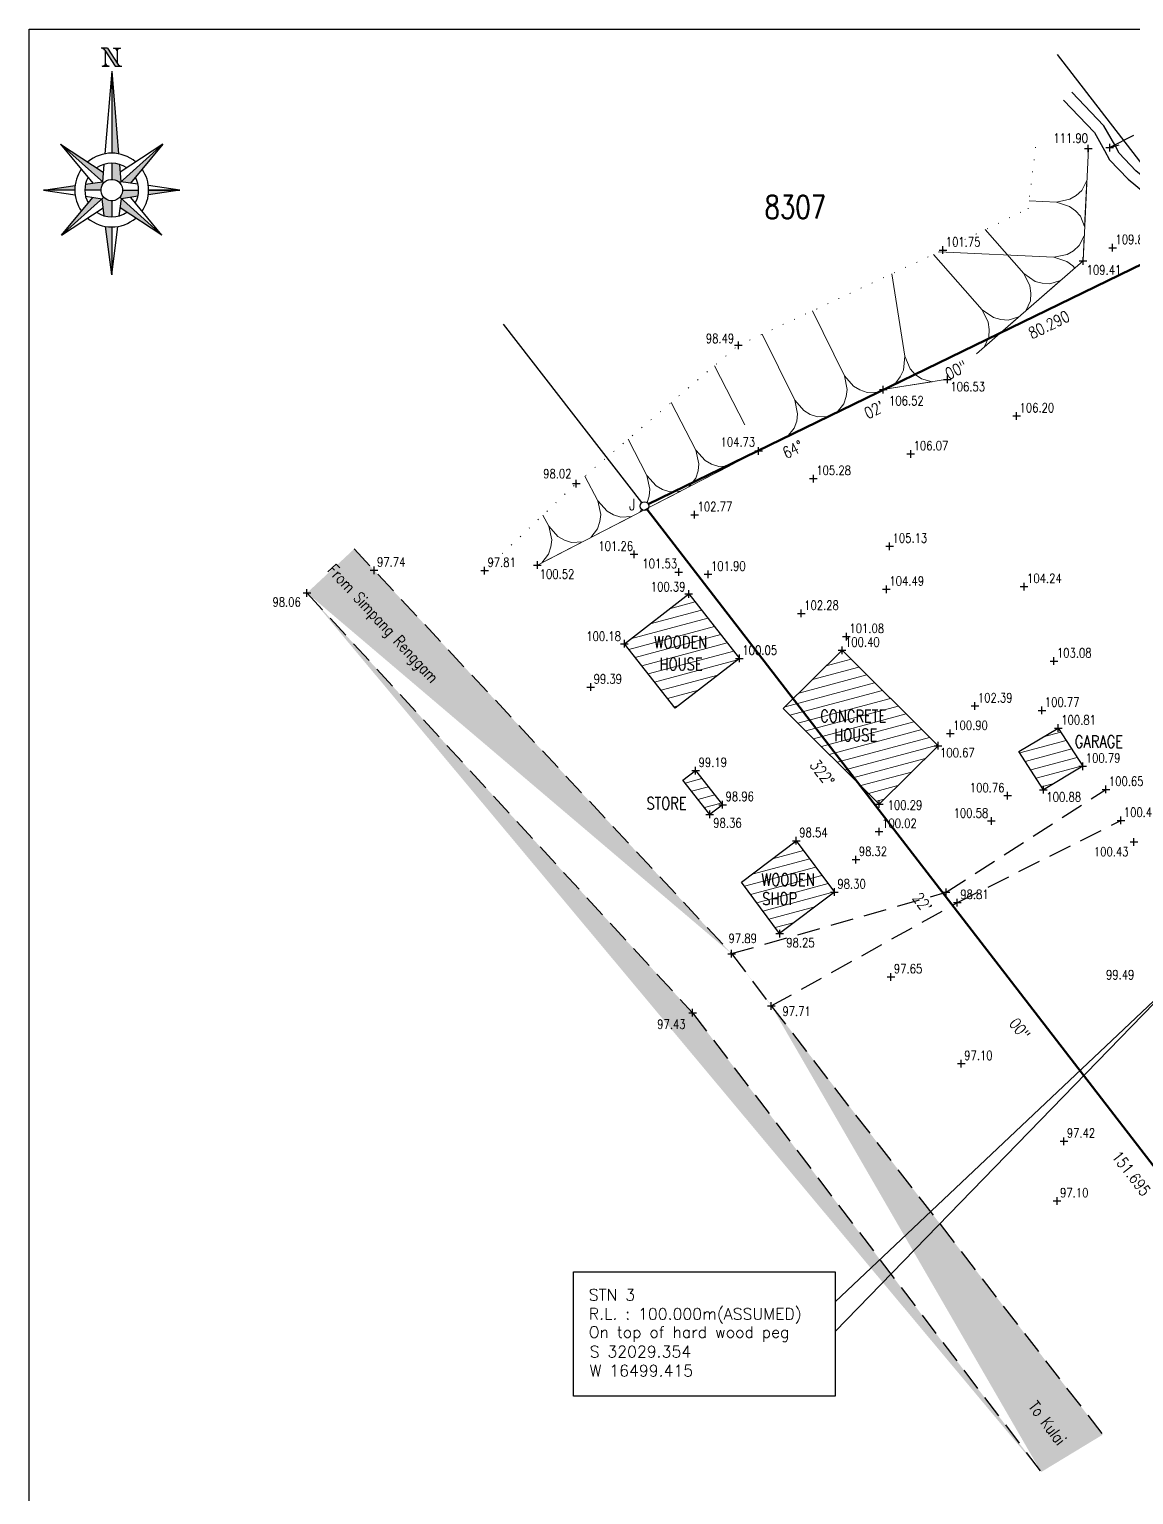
# Model space of a CAD drawing. Header units: metres. Extents: x -16650 to -16226, y -32196 to -31906.
# Drawn here: x -16650.1 to -16506.1, y -32097.6 to -31906.4 of the extents above; entities that cross this region are included whole.
import ezdxf
from ezdxf.enums import TextEntityAlignment as Align

# ---------------------------------------------------------------- set-up
doc = ezdxf.new("R2010")
doc.units = ezdxf.units.M
doc.header["$LTSCALE"] = 6
doc.header["$MEASUREMENT"] = 0
doc.header["$PDMODE"] = 2
doc.header["$PDSIZE"] = 0.5
doc.linetypes.add('DASHED', pattern=[0.75, 0.5, -0.25])
doc.linetypes.add('DOT', pattern=[0.25, 0, -0.25])
doc.layers.add('160119_HEIGHT', color=7, linetype='Continuous', lineweight=13)
doc.layers.add('Detail_slope', color=8, linetype='Continuous', lineweight=13)
for name, color, linetype in [('160119_PTS', 7, 'Continuous'), ('BED', 3, 'Continuous'), ('BO', 8, 'Continuous'), ('DETAIL UMUM', 7, 'Continuous'), ('Frame', 7, 'Continuous'), ('IL', 150, 'Continuous'), ('LOT_NO_Johor', 7, 'Continuous'), ('NORTH', 7, 'Continuous'), ('ROAD', 30, 'Continuous')]:
    doc.layers.add(name, color=color, linetype=linetype)
doc.styles.add('ROMANS', font='romans', dxfattribs={"width": 0.785})
doc.styles.get("Standard").update_dxf_attribs({"font": 'simplex.shx', "width": 0.8})
pattern_1 = [(15.00000000000027, (-1370.566084421425, 953.2594519166305), (-0.3235238063781556, 1.207407282861334), [])]

msp = doc.modelspace()

# ---------------------------------------------------------------- hatches: boundary and pattern name
h = msp.add_hatch()
h.set_pattern_fill('DOTS', color=50, scale=7.5, style=0)
h.set_pattern_definition([(0, (0, 0), (0.234375, 0.46875), [0, -0.46875])])
edge = h.paths.add_edge_path()
edge.add_line((-16613.88711595372, -31979.94441772714), (-16607.7259715554, -31974.20397267926))
edge.add_line((-16607.7259715554, -31974.20397267926), (-16558.52245162148, -32027.01718840133))
edge.add_line((-16613.88500669053, -31979.94204796784), (-16563.59331762663, -32034.73636553179))
edge.add_line((-16563.59331762663, -32034.73636553179), (-16518.14418212708, -32094.65686000573))
edge.add_line((-16553.33550810951, -32033.83775806975), (-16510.1152766279, -32089.78431169584))
edge.add_line((-16558.52245162148, -32027.01718840133), (-16553.33550810951, -32033.83775806975))
edge.add_line((-16510.1152766279, -32089.78431169584), (-16518.14418212708, -32094.65686000573))
at = {"layer": 'BO', "lineweight": 13}
h = msp.add_hatch(dxfattribs=at)
h.set_pattern_fill('ANSI31', color=256, scale=10, angle=330.0000000000002, style=0)
h.set_pattern_definition(pattern_1)
h.paths.add_polyline_path([(-16572.48412181522, -31986.57508225003), (-16564.10001434213, -31980.0701816108), (-16557.48613454622, -31988.48873843809), (-16565.87024201931, -31994.99363907731)])
h.paths.add_polyline_path([(-16569.04781083283, -31987.57552999061), (-16560.99752511855, -31987.57552999061), (-16560.99752511855, -31985.17552999061), (-16569.04781083283, -31985.17552999061)], flags=24)
h.paths.add_polyline_path([(-16568.30053264841, -31990.4369562849), (-16561.61710407698, -31990.4369562849), (-16561.61710407698, -31988.03695628489), (-16568.30053264841, -31988.03695628489)], flags=24)
h = msp.add_hatch(dxfattribs=at)
h.set_pattern_fill('ANSI31', color=256, scale=10, angle=330.0000000000002, style=0)
h.set_pattern_definition(pattern_1)
h.paths.add_polyline_path([(-16551.77911584485, -31995.03465112892), (-16544.10755312646, -31987.4352143876), (-16531.58631536023, -31999.89109264214), (-16539.25787807863, -32007.49052938346)])
h.paths.add_polyline_path([(-16547.36378788026, -31997.19975050812), (-16537.23350216597, -31997.19975050812), (-16537.23350216597, -31994.79975050811), (-16547.36378788026, -31994.79975050811)], flags=24)
h.paths.add_polyline_path([(-16545.53058659658, -31999.68002058339), (-16538.84715802515, -31999.68002058339), (-16538.84715802515, -31997.28002058339), (-16545.53058659658, -31997.28002058339)], flags=24)
h = msp.add_hatch(dxfattribs=at)
h.set_pattern_fill('ANSI31', color=256, scale=10, angle=330.0000000000002, style=0)
h.set_pattern_definition(pattern_1)
h.paths.add_polyline_path([(-16521.03693430241, -32000.6490813472), (-16515.90108840171, -31997.58844050745), (-16512.70653116748, -32002.56223198759), (-16517.84237706818, -32005.62287282736)])
h = msp.add_hatch(dxfattribs=at)
h.set_pattern_fill('ANSI31', color=256, scale=10, angle=330.0000000000002, style=0)
h.set_pattern_definition(pattern_1)
h.paths.add_polyline_path([(-16564.88009549076, -32004.37854533432), (-16563.19960850913, -32003.12253538508), (-16559.6874591687, -32007.58151491567), (-16561.36794615033, -32008.83752486492)])
h = msp.add_hatch(dxfattribs=at)
h.set_pattern_fill('ANSI31', color=256, scale=10, angle=330.0000000000002, style=0)
h.set_pattern_definition(pattern_1)
h.paths.add_polyline_path([(-16557.21912260116, -32017.69722367659), (-16550.07405904313, -32012.28097795091), (-16545.09793798305, -32018.98986922915), (-16552.24300154106, -32024.40611495483)])
at = {"layer": 'Frame'}
h = msp.add_hatch(color=256, dxfattribs=at)
edge = h.paths.add_edge_path()
edge.add_line((-16638.04681936762, -31911.2071205137), (-16638.90208663438, -31911.20712051369))
edge.add_line((-16638.90208663437, -31911.20712051369), (-16640.23437643797, -31909.10755158397))
edge.add_ellipse((-16640.74837385326, -31909.53395023755), major_axis=(-0.4907778877837707, 0.4529307008831179), ratio=0.9999999997448398, start_angle=262.3816008363739, end_angle=312.7033984581711)
edge.add_line((-16640.74837385344, -31908.86611106912), (-16639.89310658667, -31908.86611106913))
edge.add_line((-16639.89310658667, -31908.86611106913), (-16638.56081678307, -31910.96567999885))
edge.add_ellipse((-16638.04681936778, -31910.53928134528), major_axis=(-0.4907778877831053, 0.4529307008825037), ratio=0.9999999997442465, start_angle=82.38160083683964, end_angle=132.7033984569903)
h = msp.add_hatch(color=256, dxfattribs=at)
edge = h.paths.add_edge_path()
edge.add_ellipse((-16639.11941526765, -31909.36699044545), major_axis=(-0.3680834158326374, 0.3396980256575479), ratio=0.9999999997562397, start_angle=244.7520382878285, end_angle=312.70339845836946, ccw=False)
edge.add_ellipse((-16638.19091963307, -31909.36699044545), major_axis=(-0.3680834158349766, 0.3396980256597066), ratio=0.9999999997517391, start_angle=-47.29660154197819, end_angle=20.65475862669632, ccw=False)
edge.add_line((-16638.1909196332, -31908.86611106914), (-16639.11941526778, -31908.86611106914))
h = msp.add_hatch(color=256, dxfattribs=at)
edge = h.paths.add_edge_path()
edge.add_ellipse((-16639.68461873299, -31910.70624113736), major_axis=(-0.3680834158369978, 0.3396980256615718), ratio=0.9999999997405101, start_angle=64.7520382890761, end_angle=132.7033984579203, ccw=False)
edge.add_ellipse((-16640.61311436756, -31910.70624113735), major_axis=(-0.3680834158352399, 0.3396980256599496), ratio=0.9999999997406663, start_angle=132.7033984577056, end_angle=200.654758625835, ccw=False)
edge.add_line((-16640.61311436744, -31911.20712051367), (-16639.68461873287, -31911.20712051367))
h = msp.add_hatch(color=256, dxfattribs=at)
edge = h.paths.add_edge_path()
edge.add_line((-16639.35077969695, -31911.87175658499), (-16639.35077969695, -31922.56503703847))
edge.add_ellipse((-16639.35077969695, -31927.37889015145), major_axis=(-3.38461060253883, 3.423096969763519), ratio=0.9999999997488045, start_angle=304.5237209316721, end_angle=315.32390975179203, ccw=False)
edge.add_line((-16638.44873798922, -31922.65030658463), (-16639.35077969695, -31911.87175658499))
h = msp.add_hatch(color=256, dxfattribs=at)
h.paths.add_polyline_path([(-16632.80901650559, -31933.28219422275), (-16638.09719143125, -31928.51013145384), (-16638.24542267853, -31929.68221833593)])
edge = h.paths.add_edge_path()
edge.add_ellipse((-16639.35077969695, -31927.37889015144), major_axis=(-3.384610602764035, 3.423096969991285), ratio=0.9999999997301648, start_angle=125.8030630500167, end_angle=135.3239097512356, ccw=False)
edge.add_line((-16640.14702204448, -31932.12643477106), (-16639.35077969696, -31938.42244339119))
edge.add_line((-16639.35077969696, -31938.42244339119), (-16639.35077969695, -31932.19274326442))
edge = h.paths.add_edge_path()
edge.add_ellipse((-16639.34837447958, -31927.37889015144), major_axis=(-0.9876476348218945, 0.9988781644236873), ratio=0.999999999752406, start_angle=87.3213604815088, end_angle=135.2258047784674, ccw=False)
edge.add_line((-16640.39231801136, -31928.31877702729), (-16640.60436796265, -31928.51013145323))
edge.add_line((-16640.60436796265, -31928.51013145323), (-16640.32111045572, -31930.74989138432))
edge.add_ellipse((-16639.35077969696, -31927.37889015145), major_axis=(-2.466380383215005, 2.494425565450439), ratio=0.9999999997499087, start_angle=119.2656331562244, end_angle=135.3239097518888)
edge.add_line((-16639.35077969696, -31930.88676573294), (-16639.35077969695, -31928.78359640283))
h.paths.add_polyline_path([(-16645.89254288832, -31933.28219421945), (-16640.60436796265, -31928.51013145323), (-16641.8258840204, -31928.32891030652)])
edge = h.paths.add_edge_path()
edge.add_line((-16648.22946825123, -31927.37889014921), (-16644.16463280915, -31927.37889015023))
edge.add_ellipse((-16639.35077969695, -31927.37889015146), major_axis=(-3.384610602625203, 3.423096969850875), ratio=0.9999999997507543, start_angle=38.38378743511589, end_angle=45.32390975159558, ccw=False)
edge.add_line((-16644.12936156645, -31926.79722263146), (-16648.22946825123, -31927.37889014921))
edge = h.paths.add_edge_path()
edge.add_ellipse((-16639.34837447959, -31927.37889015144), major_axis=(-0.9876476348255537, 0.9988781644273887), ratio=0.9999999997477702, start_angle=3.3399061653390163, end_angle=45.32390975182142, ccw=False)
edge.add_line((-16640.39253857116, -31926.43924831129), (-16640.55746325377, -31926.29049015229))
edge.add_line((-16640.55746325378, -31926.29049015229), (-16642.77215223084, -31926.6046801817))
edge.add_ellipse((-16639.35077969695, -31927.37889015144), major_axis=(-2.466380383238173, 2.494425565473875), ratio=0.9999999997480962, start_angle=32.57339353052888, end_angle=45.32390975188164)
edge.add_line((-16642.85865527789, -31927.37889015056), (-16640.75308278992, -31927.37889015109))
h.paths.add_polyline_path([(-16646.01245951297, -31921.37021267745), (-16640.55746325378, -31926.29049015229), (-16640.4538293735, -31925.05216275502)])
msp.add_hatch(color=256, dxfattribs=at).paths.add_polyline_path([(-16632.68909988094, -31921.37021268082), (-16638.14409614014, -31926.2904901529), (-16636.88090967932, -31926.46969391324)])
h = msp.add_hatch(color=256, dxfattribs=at)
edge = h.paths.add_edge_path()
edge.add_ellipse((-16639.35077969695, -31927.37889015144), major_axis=(-2.466380383230621, 2.494425565466234), ratio=0.9999999997457265, start_angle=-61.52586499716295, end_angle=-44.67609024826304)
edge.add_line((-16639.35077969695, -31923.87101456994), (-16639.35077969695, -31925.97418390006))
edge.add_ellipse((-16639.34837447959, -31927.37889015144), major_axis=(-0.9876476348249639, 0.9988781644267907), ratio=0.9999999997467414, start_angle=267.4393298461471, end_angle=315.4220147252174, ccw=False)
edge.add_line((-16638.30636834291, -31926.43685583782), (-16638.14409614014, -31926.2904901529))
edge.add_line((-16638.14409614014, -31926.2904901529), (-16638.3339751539, -31924.02161452761))
h = msp.add_hatch(color=256, dxfattribs=at)
edge = h.paths.add_edge_path()
edge.add_ellipse((-16639.35077969695, -31927.37889015144), major_axis=(-3.38461060256895, 3.423096969793983), ratio=0.9999999997463278, start_angle=218.0585541957388, end_angle=225.3239097518146, ccw=False)
edge.add_line((-16634.57557656804, -31927.98767325319), (-16630.47209114268, -31927.37889015368))
edge.add_line((-16630.47209114268, -31927.37889015368), (-16634.53692658475, -31927.37889015266))
edge = h.paths.add_edge_path()
edge.add_ellipse((-16639.34837447959, -31927.37889015144), major_axis=(-0.9876476348245414, 0.9988781644263635), ratio=0.9999999997451009, start_angle=183.1950082794025, end_angle=225.3239097518978, ccw=False)
edge.add_line((-16638.30659002719, -31928.32116961776), (-16638.09719143126, -31928.51013145384))
edge.add_line((-16638.09719143125, -31928.51013145384), (-16635.93791608971, -31928.18978662528))
edge.add_ellipse((-16639.35077969695, -31927.37889015144), major_axis=(-2.466380383220137, 2.49442556545563), ratio=0.9999999997453166, start_angle=211.9582665092437, end_angle=225.3239097517735)
edge.add_line((-16635.84290411602, -31927.37889015233), (-16637.94366616925, -31927.37889015181))

# ---------------------------------------------------------------- linework, layer by layer
for p, q in [((-16498.03762939969, -31933.00707208681), (-16516.00895254198, -31909.69188495984)), ((-16570.22330366825, -31968.16270243005), (-16588.2488350046, -31944.88939956405))]:
    msp.add_line(p, q)
at = {"color": 10, "lineweight": 50}
for p, q in [((-16569.37315174163, -31968.36112562498), (-16498.19994334263, -31933.69887481532)), ((-16477.25833926657, -32088.74088139675), (-16569.53923048167, -31969.05580506065))]:
    msp.add_line(p, q, dxfattribs=at)
msp.add_lwpolyline([(-16579.11482312818, -32068.52569176094), (-16544.99582312819, -32068.52569176094), (-16544.99582312819, -32084.77819176094), (-16579.11482312818, -32084.77819176094)], close=True)
at = {"layer": '160119_PTS'}
for p in [(-16511.98915830858, -31921.95546622056), (-16509.20480225602, -31921.84212375078), (-16530.95954687342, -31935.21553605774), (-16508.83579680129, -31934.89991153104), (-16512.68073917854, -31936.62694494183), (-16557.61601276874, -31947.63586009497), (-16538.73733433459, -31953.40355224679), (-16530.36109588966, -31952.07614383526), (-16521.34563740342, -31956.85964854442), (-16554.99397454437, -31961.42263549595), (-16535.15436929871, -31961.8084850705), (-16547.84679029847, -31965.03071292128), (-16578.77591472801, -31965.67030957389), (-16563.32803648085, -31969.74800802915), (-16537.9077525189, -31973.86455156258), (-16583.82429888555, -31976.32287822761), (-16571.23738971436, -31974.90855761604), (-16605.13814860956, -31976.98606054202), (-16590.7341362585, -31977.02205794534), (-16565.39662083712, -31977.23136698202), (-16561.58298774255, -31977.51642194662), (-16613.88711595372, -31979.94441772714), (-16564.10001434213, -31980.0701816108), (-16538.31693483391, -31979.45756340204), (-16520.35779137451, -31979.10866719019), (-16549.43038164798, -31982.62625765627), (-16543.52891929614, -31985.64069404784), (-16572.48386722733, -31986.5754103728), (-16544.10726489742, -31987.43443193955), (-16557.4858050753, -31988.48847958507), (-16516.47276518608, -31988.83702134337), (-16576.88757328066, -31992.23637555481), (-16526.77824285347, -31994.69662216288), (-16518.04810893558, -31995.26914301486), (-16515.90040282876, -31997.58655413879), (-16529.99622830386, -31998.28770493321), (-16531.58553965666, -31999.88982014246), (-16563.19870631278, -32003.12250012835), (-16512.70565093833, -32002.56022059015), (-16522.50991874443, -32006.38979205257), (-16517.84137705119, -32005.62106242852), (-16509.69513906307, -32005.59204341425), (-16561.36682028857, -32008.83741791829), (-16559.68638246453, -32007.581342201), (-16539.25680495099, -32007.48955711893), (-16524.627348856, -32009.70588395702), (-16507.74589038369, -32009.63752452863), (-16550.07279842404, -32012.28042899422), (-16539.27247822222, -32011.0879836884), (-16506.053148592, -32012.43356610244), (-16542.30795493028, -32014.74485351303), (-16545.09641480273, -32018.9891255175), (-16530.53070462514, -32019.00475139832), (-16529.07203165565, -32020.35626749443), (-16552.24126638036, -32024.40565087448), (-16558.52271855328, -32027.01739140729), (-16537.72893179752, -32030.04962527758), (-16553.33550810952, -32033.83775806975), (-16563.59328245009, -32034.73676698968), (-16528.56351728128, -32041.36639646375), (-16515.17761159297, -32051.48926750249), (-16516.05787298341, -32059.28318766597)]:
    msp.add_point(p, dxfattribs=at)
at = {"layer": 'BO', "color": 0}
for points in [[(-16572.48412181522, -31986.57508225003), (-16564.10001434213, -31980.0701816108), (-16557.48613454622, -31988.48873843809), (-16565.87024201931, -31994.99363907731)], [(-16551.77911584485, -31995.03465112892), (-16544.10755312646, -31987.4352143876), (-16531.58631536023, -31999.89109264214), (-16539.25787807863, -32007.49052938346)], [(-16521.03693430241, -32000.6490813472), (-16515.90108840171, -31997.58844050745), (-16512.70653116748, -32002.56223198759), (-16517.84237706818, -32005.62287282736)], [(-16564.88009549076, -32004.37854533432), (-16563.19960850913, -32003.12253538508), (-16559.6874591687, -32007.58151491567), (-16561.36794615033, -32008.83752486492)], [(-16557.21912260116, -32017.69722367659), (-16550.07405904313, -32012.28097795091), (-16545.09793798305, -32018.98986922915), (-16552.24300154106, -32024.40611495483)]]:
    msp.add_lwpolyline(points, close=True, dxfattribs=at)
at = {"layer": 'Detail_slope'}
for p, q in [((-16516.15544987802, -31928.96366214195), (-16519.72479159607, -31928.7952713099)), ((-16520.40624407964, -31938.28418980668), (-16525.43212457634, -31932.53202235569)), ((-16525.82818903446, -31943.02154274972), (-16532.16151137125, -31935.7729958282)), ((-16516.494746902, -31936.15566308252), (-16531.46678383978, -31935.44932730497)), ((-16535.93000218808, -31949.07253748365), (-16537.63320707487, -31938.32221921098)), ((-16543.79664930107, -31951.62019291156), (-16547.97838275036, -31943.14196160155)), ((-16550.25391173414, -31954.80512020594), (-16554.5064480934, -31946.18333994535)), ((-16556.77517201883, -31958.02289643793), (-16560.75985609608, -31950.31223291114)), ((-16563.17155393215, -31961.32839162306), (-16566.38643671295, -31955.10735153047)), ((-16569.56793584548, -31964.63388680818), (-16572.01301732982, -31959.90247014982)), ((-16575.96431775879, -31967.93938199332), (-16577.63959794669, -31964.69758876916)), ((-16582.36069967212, -31971.24487717845), (-16583.11513932147, -31969.78497968729))]:
    msp.add_line(p, q, dxfattribs=at)
at = {"layer": 'Detail_slope', "linetype": 'DOT'}
msp.add_lwpolyline([(-16590.73294608865, -31977.01587498967), (-16578.77428029538, -31965.66459463431), (-16557.61367254037, -31947.6309733016), (-16530.95672057281, -31935.21169252459), (-16519.85115988935, -31929.82501091178), (-16518.72239932381, -31920.6270592326)], dxfattribs=at)
at = {"layer": 'Detail_slope'}
for points in [[(-16526.55540193996, -31948.74904166973), (-16512.67796813006, -31936.62381678297), (-16511.98581306484, -31921.95236513925)], [(-16512.67796813625, -31936.62381678838), (-16512.52303335253, -31933.33969996187), (-16513.1798570865, -31934.62098669902), (-16513.91355441849, -31935.28936892175), (-16514.73923516667, -31935.77760489813), (-16516.49474694764, -31936.15566309235), (-16514.78262427675, -31936.69731384315), (-16514.00657545843, -31937.26111463032), (-16513.74135912172, -31937.55294064643)], [(-16583.82308135728, -31976.31696570191), (-16554.99217388928, -31961.4178513104), (-16538.73521985011, -31953.39940430144), (-16530.36163325539, -31952.07275208089)], [(-16570.19874345514, -31969.07010859114), (-16570.47264335779, -31969.41778281945), (-16565.14232509151, -31966.66320350853), (-16566.58032619233, -31966.73577040424), (-16567.52616771929, -31966.43505396556), (-16568.36207821679, -31965.96454710405), (-16569.56793587682, -31964.6338867736), (-16569.18004385893, -31966.38725192623), (-16569.27978798019, -31967.34128243219), (-16569.54052934566, -31968.15804450641)]]:
    msp.add_lwpolyline(points, dxfattribs=at)
for points in [[(-16512.18373632857, -31926.14769902128), (-16512.84056006253, -31927.42898575843), (-16513.57425739452, -31928.09736798117), (-16514.3999381427, -31928.58560395754), (-16516.15544992366, -31928.96366215178), (-16514.44332725277, -31929.50531290257), (-16513.66727843444, -31930.06911368974), (-16512.99976428326, -31930.8036008554), (-16512.46648385982, -31932.14103313791)], [(-16515.6240651564, -31939.1979302305), (-16517.00313156547, -31939.61180093457), (-16517.99342023339, -31939.54565772024), (-16518.91750545569, -31939.28838438605), (-16520.40624411833, -31938.28418978058), (-16519.6108606602, -31939.89419435527), (-16519.47989065441, -31940.84444166709), (-16519.54720483274, -31941.83465141253), (-16520.14235262618, -31943.14572434119)], [(-16521.04601011123, -31943.93528317352), (-16522.4250765203, -31944.3491538776), (-16523.41536518822, -31944.28301066327), (-16524.33945041052, -31944.02573732908), (-16525.82818907316, -31943.02154272361), (-16525.03280561503, -31944.6315472983), (-16524.90183560923, -31945.58179461012), (-16524.96914978758, -31946.57200435556), (-16525.56429758101, -31947.88307728422)], [(-16532.36691648341, -31952.39045506507), (-16533.75480229861, -31952.00719786124), (-16534.55812009456, -31951.42433673771), (-16535.20369593803, -31950.71486165226), (-16535.93000220696, -31949.07253744096), (-16536.11308524117, -31950.8589389016), (-16536.5077417262, -31951.73322109567), (-16537.09155235196, -31952.53584908659), (-16538.29300208392, -31953.32934241478)], [(-16539.40988411228, -31953.73217018283), (-16540.84899343224, -31953.77774962459), (-16541.78902755615, -31953.4593435686), (-16542.61596498679, -31952.97323910209), (-16543.79664933176, -31951.6201928764), (-16543.44171599477, -31953.3805257717), (-16543.55933870812, -31954.3325173648), (-16543.87885612189, -31955.27217430266), (-16544.79093614483, -31956.38627625135)], [(-16545.86714654535, -31956.9170974772), (-16547.30625586531, -31956.96267691896), (-16548.24628998923, -31956.64427086297), (-16549.07322741986, -31956.15816639645), (-16550.25391176483, -31954.80512017076), (-16549.89897842784, -31956.56545306607), (-16550.0166011412, -31957.51744465917), (-16550.33611855497, -31958.45710159703), (-16551.2481985779, -31959.57120354572)], [(-16558.74594317819, -31963.3577083234), (-16560.18394427901, -31963.43027521911), (-16561.12978580597, -31963.12955878043), (-16561.96569630346, -31962.65905191892), (-16563.1715539635, -31961.32839158847), (-16562.78366194561, -31963.0817567411), (-16562.88340606687, -31964.03578724706), (-16563.18524074321, -31964.98127250169), (-16564.07626144447, -31966.11228763432)], [(-16571.53870700483, -31969.96869869366), (-16572.97670810565, -31970.04126558937), (-16573.92254963261, -31969.74054915069), (-16574.75846013011, -31969.27004228918), (-16575.96431779014, -31967.93938195873), (-16575.57642577225, -31969.69274711135), (-16575.67616989351, -31970.64677761732), (-16575.97800456986, -31971.59226287195), (-16576.86902527111, -31972.72327800458)], [(-16577.93508891816, -31973.27419387879), (-16579.37309001897, -31973.3467607745), (-16580.31893154594, -31973.04604433582), (-16581.15484204343, -31972.57553747431), (-16582.36069970347, -31971.24487714386), (-16581.97280768558, -31972.99824229649), (-16582.07255180683, -31973.95227280245), (-16582.37438648318, -31974.89775805708), (-16583.26540718444, -31976.02877318971)]]:
    msp.add_lwpolyline(points, close=True, dxfattribs=at)
at = {"layer": 'Frame'}
for p, q in [((-16650.09697272677, -31906.40251435333), (-16225.76957119181, -31906.40251435333)), ((-16650.09697272677, -32196.31564583684), (-16650.09697272677, -31906.40251435333)), ((-16639.89310658667, -31908.86611106913), (-16640.74837385344, -31908.86611106912)), ((-16640.23437643799, -31909.10755158394), (-16638.90208663437, -31911.20712051368)), ((-16639.89310658667, -31908.86611106913), (-16638.56081678306, -31910.96567999887)), ((-16639.11941526779, -31908.86611106913), (-16638.19091963321, -31908.86611106915)), ((-16638.65516745041, -31909.17896354924), (-16638.65516744999, -31910.81699183189)), ((-16640.14886655021, -31910.89426803358), (-16640.14886655065, -31909.24230747727)), ((-16640.61311436744, -31911.20712051367), (-16639.68461873286, -31911.20712051368)), ((-16639.35077969696, -31911.87175658498), (-16640.25282140469, -31922.65030658416)), ((-16639.35077969696, -31911.87175658498), (-16638.44873798922, -31922.65030658463)), ((-16639.35077969696, -31911.87175658498), (-16639.35077969695, -31922.56503703847)), ((-16638.90208663437, -31911.20712051368), (-16638.04681936762, -31911.2071205137)), ((-16646.01245951297, -31921.37021267745), (-16640.4538293735, -31925.05216275502)), ((-16646.01245951297, -31921.37021267745), (-16641.82064971459, -31926.469693912)), ((-16640.39253857116, -31926.43924831129), (-16646.01245951297, -31921.37021267745)), ((-16638.30636834291, -31926.43685583782), (-16632.68909988093, -31921.37021268081)), ((-16632.68909988093, -31921.37021268081), (-16638.24773002041, -31925.05216275558)), ((-16632.68909988093, -31921.37021268081), (-16636.88090967932, -31926.46969391324)), ((-16640.36758424002, -31924.02161452708), (-16640.55746325378, -31926.2904901523)), ((-16639.35077969695, -31923.87101456994), (-16639.35077969696, -31925.97418390005)), ((-16638.33397515389, -31924.0216145276), (-16638.14409614014, -31926.2904901529)), ((-16642.77215223083, -31926.6046801817), (-16640.55746325378, -31926.2904901523)), ((-16635.92940716307, -31926.60468018343), (-16638.14409614014, -31926.2904901529)), ((-16648.22946825122, -31927.37889014921), (-16644.12936156645, -31926.79722263146)), ((-16648.22946825122, -31927.37889014921), (-16644.12598282587, -31927.98767325079)), ((-16644.16463280915, -31927.37889015023), (-16648.22946825122, -31927.37889014921)), ((-16640.75308278992, -31927.37889015109), (-16642.85865527789, -31927.37889015056)), ((-16642.7636433042, -31928.18978662354), (-16640.60436796265, -31928.51013145323)), ((-16635.93791608971, -31928.18978662528), (-16638.09719143125, -31928.51013145384)), ((-16637.94366616925, -31927.37889015179), (-16635.84290411602, -31927.37889015233)), ((-16630.47209114269, -31927.37889015368), (-16634.57557656805, -31927.9876732532)), ((-16630.47209114269, -31927.37889015368), (-16634.57219782746, -31926.79722263386)), ((-16634.53692658477, -31927.37889015266), (-16630.47209114269, -31927.37889015368)), ((-16630.46728070794, -31927.37889015368), (-16634.53692658477, -31927.37889015266)), ((-16640.39231801136, -31928.31877702729), (-16645.89254288832, -31933.28219421945)), ((-16645.89254288832, -31933.28219421945), (-16641.8258840204, -31928.32891030652)), ((-16645.89254288832, -31933.28219421945), (-16640.45613671539, -31929.68221833538)), ((-16640.32111045571, -31930.74989138431), (-16640.60436796265, -31928.51013145323)), ((-16639.35077969696, -31928.78359640284), (-16639.35077969696, -31930.88676573294)), ((-16638.38044893821, -31930.7498913848), (-16638.09719143125, -31928.51013145384)), ((-16638.30659002719, -31928.32116961776), (-16632.80901650559, -31933.28219422275)), ((-16632.80901650559, -31933.28219422275), (-16638.24542267853, -31929.68221833593)), ((-16632.80901650559, -31933.28219422275), (-16636.87567537352, -31928.32891030776)), ((-16639.35077969696, -31938.42244339119), (-16640.14702204448, -31932.12643477106)), ((-16639.35077969696, -31938.42244339119), (-16638.55453734943, -31932.12643477146)), ((-16639.35077969696, -31932.19274326442), (-16639.35077969696, -31938.42244339119))]:
    msp.add_line(p, q, dxfattribs=at)
at = {"layer": 'Frame', "linetype": 'Continuous'}
msp.add_circle((-16569.87886676373, -31968.60741522367), 0.5625, dxfattribs=at)
at = {"layer": 'Frame'}
for centre, major_axis, ratio, start_param, end_param in [((-16640.74837385327, -31909.53395023754), (-0.4907778877798742, 0.4529307008795219), 0.9999999997528843, 4.579422831378127, 5.457703885404194), ((-16639.11941526766, -31909.36699044544), (-0.3680834158361815, 0.3396980256608187), 0.9999999997460393, 4.271728919100974, 5.457703885399596), ((-16638.19091963306, -31909.36699044545), (-0.3680834158361302, 0.3396980256607715), 0.999999999763565, -0.8254814217709483, 0.3604935439948835), ((-16640.61311436756, -31910.70624113734), (-0.3680834158377016, 0.3396980256622216), 0.9999999997416115, 2.316111231807903, 3.502086197590345), ((-16639.684618733, -31910.70624113737), (-0.3680834158410421, 0.3396980256653043), 0.9999999997318775, 1.130136265516643, 2.316111231803052), ((-16638.04681936779, -31910.53928134525), (-0.4907778877781546, 0.4529307008779345), 0.999999999752377, 1.437830177783837, 2.316111231813918), ((-16639.35077969695, -31927.37889015145), (-3.384610602552012, 3.423096969776853), 0.9999999997461579, -1.485441834999182, -0.07404790850552811), ((-16639.35077969695, -31927.37889015145), (-2.466380383228254, 2.494425565463842), 0.9999999997464981, -1.376435731677383, -0.1830540118134056), ((-16639.35077969695, -31927.37889015145), (-3.384610602551439, 3.423096969776274), 0.9999999997464513, 0.1883389762466832, 1.398791509411718), ((-16639.35077969695, -31927.37889015145), (-2.466380383228758, 2.494425565464347), 0.9999999997466059, 0.297345079711796, 1.29166470495087), ((-16639.34837447959, -31927.37889015143), (-0.9876476348259793, 0.9988781644278187), 0.9999999997460715, 2.860050414950906, 9.143235722130491), ((-16639.35077969695, -31927.37889015145), (-2.466380383229333, 2.49442556546493), 0.9999999997461598, 3.432030858735442, 4.42635048396695), ((-16639.35077969695, -31927.37889015145), (-3.384610602552025, 3.423096969776863), 0.9999999997463026, 3.324904054276282, 4.535356587426078), ((-16639.35077969695, -31927.37889015145), (-3.384610602550779, 3.423096969775605), 0.9999999997466583, 1.651593233749776, 3.072102329929408), ((-16639.35077969695, -31927.37889015145), (-2.466380383229897, 2.494425565465501), 0.9999999997459647, 1.758720039160776, 2.964975524522582)]:
    msp.add_ellipse(centre, major_axis=major_axis, ratio=ratio, start_param=start_param, end_param=end_param, dxfattribs=at)
at = {"layer": 'IL'}
for points in [[(-16469.72198767681, -31962.07125283734), (-16470.97208335483, -31960.96057302086), (-16476.27038316793, -31956.72768107648), (-16479.54037126982, -31954.68317872085), (-16483.80098036543, -31951.61709939966), (-16484.96056203116, -31950.00634100221), (-16486.68346098079, -31947.54232826163), (-16490.68798327398, -31942.54361756855), (-16494.66791908957, -31938.37298765298), (-16498.22336422198, -31934.66006743609), (-16502.14380562849, -31928.24565540731), (-16503.48288932756, -31926.72500415265), (-16505.77729783596, -31924.8684890654), (-16507.98075939632, -31922.56240554064), (-16508.54557698031, -31921.4842913694), (-16509.9535856987, -31918.97905203565), (-16514.12931553869, -31914.59657176365)], [(-16515.2152824392, -31915.63130645959), (-16511.16916016371, -31919.87776198472), (-16509.86402753173, -31922.19995613216), (-16509.21134162515, -31923.44579185894), (-16506.79547767316, -31925.9741700063), (-16504.52490310272, -31927.81139992038)], [(-16506.09434673626, -31920.27911173813), (-16509.20480225602, -31921.84212375078), (-16507.98555329467, -31921.47486979201)]]:
    msp.add_lwpolyline(points, dxfattribs=at)
at = {"layer": 'NORTH'}
for p, q in [((-16544.99582312819, -32072.43370723131), (-16499.41475376969, -32029.35406954114)), ((-16499.41475376969, -32029.35406954114), (-16544.99582312819, -32076.32180057112))]:
    msp.add_line(p, q, dxfattribs=at)
at = {"layer": 'ROAD', "linetype": 'DASHED', "lineweight": 30}
for p, q in [((-16607.7259715554, -31974.20397267926), (-16558.52245162148, -32027.01718840133)), ((-16613.88500669053, -31979.94204796784), (-16563.59331762663, -32034.73636553179)), ((-16563.59331762663, -32034.73636553179), (-16518.14418212708, -32094.65686000573)), ((-16553.33550810951, -32033.83775806975), (-16510.1152766279, -32089.78431169584))]:
    msp.add_line(p, q, dxfattribs=at)
at = {"layer": 'ROAD', "linetype": 'DASHED', "lineweight": 25}
for p, q in [((-16530.53012412511, -32019.00564391838), (-16509.69403364755, -32005.59375138346)), ((-16529.07150405085, -32020.35721710135), (-16507.74494329713, -32009.63930878224)), ((-16558.52245162148, -32027.01718840133), (-16530.53012412511, -32019.00564391838)), ((-16553.33550810951, -32033.83775806975), (-16529.07150405085, -32020.35721710135))]:
    msp.add_line(p, q, dxfattribs=at)
msp.add_lwpolyline([(-16558.52245162148, -32027.01718840133), (-16553.33550810951, -32033.83775806975)], dxfattribs=at)

# ---------------------------------------------------------------- texts
at = {"width": 0.8}
for s, rotation, p in [('From Simpang Renggam', 312.6639783949353, (-16611.31044639034, -31977.04030322026)), ('To Kulai', 306.8708550395965, (-16519.87606417305, -32086.12998354294))]:
    msp.add_text(s, height=1.5, rotation=rotation, dxfattribs=at).set_placement(p)
at = {"lineweight": 13, "width": 0.78}
for s, p in [('WOODEN', (-16568.64781083283, -31987.17552999061)), ('HOUSE', (-16567.9005326484, -31990.03695628489)), ('CONCRETE', (-16546.96378788026, -31996.79975050811)), ('HOUSE', (-16545.13058659658, -31999.28002058339)), ('GARAGE', (-16513.76410845025, -32000.14128253242)), ('STORE', (-16569.61444012269, -32008.20237817836)), ('WOODEN', (-16554.62066529819, -32018.15546223426)), ('SHOP', (-16554.51801704893, -32020.63669935134))]:
    msp.add_text(s, height=1.6, dxfattribs=at).set_placement(p)
at = {"layer": '160119_HEIGHT', "width": 0.8}
for s, p in [('111.90', (-16516.554720557, -31921.20759554669)), ('101.75', (-16530.5761108109, -31934.74248191405)), ('109.85', (-16508.45236073878, -31934.42685738736)), ('109.41', (-16512.20753410559, -31938.39709864585)), ('98.49', (-16561.87552584794, -31947.33793029384)), ('106.53', (-16529.97765982715, -31953.62712611106)), ('106.52', (-16537.98186511608, -31955.47154748883)), ('106.20', (-16520.96220134091, -31956.38659440073)), ('104.73', (-16559.9562584238, -31960.85063265809)), ('106.07', (-16534.7709332362, -31961.33543092681)), ('98.02', (-16583.08709616842, -31964.98714576666)), ('105.28', (-16547.46335423596, -31964.55765877759)), ('102.77', (-16562.94460041833, -31969.27495388546)), ('105.13', (-16537.52431645639, -31973.3914974189)), ('101.26', (-16575.88529698987, -31974.43550347236)), ('97.74', (-16604.75471254704, -31976.51300639833)), ('97.81', (-16590.35070019598, -31976.54900380165)), ('101.53', (-16570.14415894441, -31976.70852092463)), ('101.90', (-16561.19955168004, -31977.04336780294)), ('100.52', (-16583.5404936548, -31978.09047127382)), ('104.49', (-16537.9334987714, -31978.98450925835)), ('104.24', (-16519.974355312, -31978.63561304651)), ('100.39', (-16569.04681411296, -31979.74650399917)), ('98.06', (-16618.39060282529, -31981.72936422656)), ('102.28', (-16549.04694558547, -31982.15320351258)), ('100.18', (-16577.46032892878, -31986.20111034948)), ('101.08', (-16543.14548323362, -31985.16763990415)), ('100.05', (-16557.10236901279, -31988.01542544138)), ('100.40', (-16543.72382883491, -31986.96137779587)), ('103.08', (-16516.08932912356, -31988.36396719968)), ('99.39', (-16576.50413721814, -31991.76332141113)), ('102.39', (-16526.39480679096, -31994.2235680192)), ('100.77', (-16517.66467287306, -31994.79608887118)), ('100.90', (-16529.61279224135, -31997.81465078952)), ('100.81', (-16515.51696676624, -31997.1134999951)), ('100.67', (-16531.32774968723, -32001.38430273864)), ('100.79', (-16512.32221487581, -32002.08716644646)), ('99.19', (-16562.81527025027, -32002.64944598467)), ('100.76', (-16527.44548695605, -32005.95860054417)), ('100.65', (-16509.31170300056, -32005.11898927056)), ('98.96', (-16559.30294640202, -32007.10828805731)), ('100.88', (-16517.45794098868, -32007.15740765999)), ('100.29', (-16538.16137663874, -32008.23051465283)), ('100.58', (-16529.56291706761, -32009.27469244862)), ('100.47', (-16507.36245432117, -32009.16447038494)), ('98.36', (-16560.90385107481, -32010.55048995796)), ('100.02', (-16538.88904215971, -32010.61492954471)), ('98.54', (-16549.68936236153, -32011.80737485053)), ('98.32', (-16541.92451886777, -32014.27179936934)), ('100.43', (-16511.27119570538, -32014.30842728704)), ('98.30', (-16544.71297874022, -32018.51607137382)), ('98.81', (-16528.68859559314, -32019.88321335075)), ('97.89', (-16558.91214177377, -32025.62469362075)), ('98.25', (-16551.37939345615, -32026.17652715607)), ('97.65', (-16537.34549573501, -32029.57657113389)), ('99.49', (-16509.68875439426, -32030.37402571574)), ('97.71', (-16551.88479034269, -32035.13042016326)), ('97.43', (-16568.21836786239, -32036.8178943823)), ('97.10', (-16528.18008121876, -32040.89334232006)), ('97.42', (-16514.79417553045, -32051.0162133588)), ('97.10', (-16515.67443692089, -32058.81013352228))]:
    msp.add_text(s, height=1.2, dxfattribs=at).set_placement(p)
at = {"layer": 'BED', "color": 1, "width": 0.8}
for s, rotation, p in [('64%%D          02\'          00"          80.290', 25.96666666666666, (-16532.81951310087, -31953.43124708322)), ('322%%D                    22\'                    00"                     151.695', 307.6333333333333, (-16526.67322033619, -32030.61373480081))]:
    msp.add_text(s, height=1.5, rotation=rotation, dxfattribs=at).set_placement(p, align=Align.CENTER)
at = {"layer": 'DETAIL UMUM'}
for s, p in [('STN 3', (-16577.1397637223, -32072.28515125954)), ('R.L. : 100.000m(ASSUMED)', (-16577.1397637223, -32074.77257983098)), ('On top of hard wood peg', (-16577.1397637223, -32077.14801536845)), ('S 32029.354', (-16577.02649209959, -32079.68999723022)), ('W 16499.415', (-16577.02649209959, -32082.18999723022))]:
    msp.add_text(s, height=1.499999999999979, dxfattribs=at).set_placement(p)
at = {"layer": 'Frame', "style": 'ROMANS', "width": 0.785}
msp.add_text('J', height=1.5, dxfattribs=at).set_placement((-16571.87508299709, -31969.15900298089))
at = {"layer": 'LOT_NO_Johor', "width": 0.78}
msp.add_text('8307', height=3, dxfattribs=at).set_placement((-16554.20940201459, -31931.09737491529))

doc.saveas('drawing.dxf')
